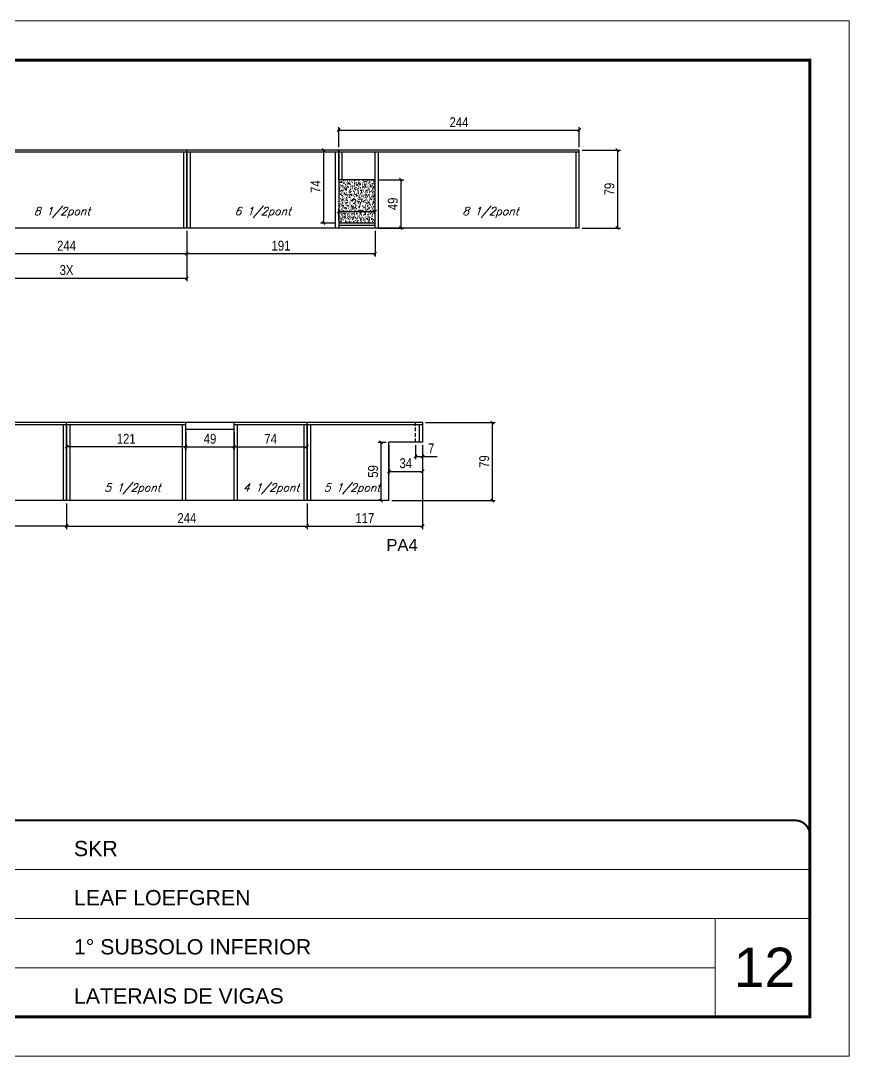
# Model space of a CAD drawing. Extents: x 3309 to 9590, y -2522 to 14608.
# Drawn here: x 8723 to 9563, y 11261 to 12311 of the extents above; entities that cross this region are included whole.
import ezdxf

# ---------------------------------------------------------------- set-up
doc = ezdxf.new("R2010")
doc.units = 0
for name, pattern in [('CONTINUO', [0]), ('DASHED', [0.75, 0.5, -0.25]), ('HIDDEN', [0.375, 0.25, -0.125])]:
    doc.linetypes.add(name, pattern=pattern)
for name, color, linetype in [('5', 5, 'Continuous'), ('COTA', 241, 'Continuous'), ('Painéis', 200, 'Continuous'), ('SARR_2.2x7', 40, 'Continuous'), ('SARR_3.5x7', 81, 'Continuous'), ('SARR_EDITAR', 141, 'Continuous'), ('texto', 7, 'Continuous')]:
    doc.layers.add(name, color=color, linetype=linetype)
for name, color, linetype, lineweight in [('CARIMBO', 255, 'Continuous', 9), ('Folhas', 255, 'Continuous', 9), ('SARRAFO DE PRESSAO', 251, 'DASHED', 9)]:
    doc.layers.add(name, color=color, linetype=linetype, lineweight=lineweight)
doc.styles.add('ARIAL', font='arial.ttf')
doc.styles.add('COTA TECNICA', font='techl___.ttf', dxfattribs={"height": 10})
doc.styles.add('Romans', font='romans.shx')
doc.styles.get("Standard").update_dxf_attribs({"font": 'arial.ttf'})
doc.dimstyles.new('PAINEL', dxfattribs={"dimtxt": 10, "dimasz": 3, "dimexe": 3, "dimexo": 3, "dimgap": 3, "dimtad": 1, "dimdec": 1, "dimzin": 12, "dimdsep": 46, "dimtxsty": 'COTA TECNICA', "dimblk1": 'OBLIQUE', "dimblk2": 'OBLIQUE', "dimsah": 1, "dimcen": 0.9, "dimclrd": 4, "dimclre": 4, "dimclrt": 240, "dimadec": 1, "dimazin": 3, "dimtfac": 1, "dimtdec": 1, "dimtmove": 0, "dimatfit": 3, "dimfxl": 1, "dimtolj": 1, "dimtzin": 12, "dimarcsym": 0})

# ---------------------------------------------------------------- blocks, each defined once
blk = doc.blocks.new('9999999999')
at = {"color": 30, "linetype": 'CONTINUO'}
for p, q in [((98564.6, 34379.6), (99584, 34379.6)), ((98564.6, 34329.8), (99488, 34329.8)), ((99584, 34329.8), (99488, 34329.8)), ((99488, 34329.8), (99488, 34230.2)), ((98564.6, 34280), (99488, 34280))]:
    blk.add_line(p, q, dxfattribs=at)
at = {"color": 30, "linetype": 'CONTINUO', "const_width": 2}
blk.add_lwpolyline([(99584, 34230.2), (99584, 34414.4, 0.414214), (99569, 34429.4), (98229, 34429.4, 0.414214), (98214, 34414.4), (98214, 34245.2, 0.414214), (98229, 34230.2), (99584, 34230.2)], format="xyb", dxfattribs=at)
at = {"layer": 'Folhas'}
blk.add_lwpolyline([(98139, 34190.2), (99624, 34190.2), (99624, 35240.2), (98139, 35240.2)], close=True, dxfattribs=at)
at = {"layer": 'Folhas', "color": 30, "const_width": 3}
blk.add_lwpolyline([(98214, 34230.2), (99584, 34230.2), (99584, 35200.2), (98214, 35200.2)], close=True, dxfattribs=at)
at = {"color": 7, "linetype": 'Continuous', "ltscale": 5, "style": 'ARIAL'}
for s, height, p in [('SKR', 15.48, (98837.7, 34393.1)), ('LEAF LOEFGREN', 15.483, (98837.7, 34343.3)), ('1° SUBSOLO INFERIOR', 15.483, (98837.7, 34293.5)), ('LATERAIS DE VIGAS', 15.483, (98837.7, 34243.7))]:
    blk.add_text(s, height=height, dxfattribs=at).set_placement(p)
blk = doc.blocks.new('_Oblique')
at = {"color": 0, "linetype": 'ByBlock', "lineweight": -2}
blk.add_line((-0.5, -0.5), (0.5, 0.5), dxfattribs=at)
blk = doc.blocks.new('*D138')
at = {"layer": 'COTA', "color": 4, "lineweight": -2, "transparency": 16777216}
for p, q in [((8647.1, 12097.5), (8647.1, 12071.6)), ((8891.1, 12097.5), (8891.1, 12071.6)), ((8647.1, 12074.6), (8891.1, 12074.6))]:
    blk.add_line(p, q, dxfattribs=at)
at = {"layer": 'Defpoints', "color": 0, "transparency": 16777216}
for p in [(8647.1, 12100.5, 0), (8891.1, 12100.5, 0), (8891.1, 12074.6)]:
    blk.add_point(p, dxfattribs=at)
at = {"layer": 'COTA', "color": 4, "lineweight": -2, "transparency": 16777216, "xscale": 3, "yscale": 3, "zscale": 3, "rotation": 180}
blk.add_blockref('_Oblique', (8647.1, 12074.6), dxfattribs=at)
at = {"layer": 'COTA', "color": 4, "lineweight": -2, "transparency": 16777216, "xscale": 3, "yscale": 3, "zscale": 3}
blk.add_blockref('_Oblique', (8891.1, 12074.6), dxfattribs=at)
at = {"layer": 'COTA', "color": 240, "transparency": 16777216, "insert": (8769.1, 12082.6), "char_height": 10, "attachment_point": 5, "style": 'COTA TECNICA'}
blk.add_mtext('\\A1;244', dxfattribs=at)
blk = doc.blocks.new('*D140')
at = {"layer": 'COTA', "color": 4, "lineweight": -2, "transparency": 16777216}
for p, q in [((8647.1, 12097.5), (8647.1, 12046.6)), ((8891.1, 12097.5), (8891.1, 12046.6)), ((8647.1, 12049.6), (8891.1, 12049.6))]:
    blk.add_line(p, q, dxfattribs=at)
at = {"layer": 'Defpoints', "color": 0, "transparency": 16777216}
for p in [(8647.1, 12100.5, 0), (8891.1, 12100.5, 0), (8891.1, 12049.6)]:
    blk.add_point(p, dxfattribs=at)
at = {"layer": 'COTA', "color": 4, "lineweight": -2, "transparency": 16777216, "xscale": 3, "yscale": 3, "zscale": 3, "rotation": 180}
blk.add_blockref('_Oblique', (8647.1, 12049.6), dxfattribs=at)
at = {"layer": 'COTA', "color": 4, "lineweight": -2, "transparency": 16777216, "xscale": 3, "yscale": 3, "zscale": 3}
blk.add_blockref('_Oblique', (8891.1, 12049.6), dxfattribs=at)
at = {"layer": 'COTA', "color": 240, "transparency": 16777216, "insert": (8769.1, 12057.8), "char_height": 10, "attachment_point": 5, "style": 'COTA TECNICA'}
blk.add_mtext('\\A1;3X', dxfattribs=at)
blk = doc.blocks.new('*D141')
at = {"layer": 'COTA', "color": 4, "lineweight": -2, "transparency": 16777216}
for p, q in [((8891.1, 12097.5), (8891.1, 12071.6)), ((9082.1, 12097.5), (9082.1, 12071.6)), ((8891.1, 12074.6), (9082.1, 12074.6))]:
    blk.add_line(p, q, dxfattribs=at)
at = {"layer": 'Defpoints', "color": 0, "transparency": 16777216}
for p in [(8891.1, 12100.5, 0), (9082.1, 12100.5, 0), (9082.1, 12074.6)]:
    blk.add_point(p, dxfattribs=at)
at = {"layer": 'COTA', "color": 4, "lineweight": -2, "transparency": 16777216, "xscale": 3, "yscale": 3, "zscale": 3, "rotation": 180}
blk.add_blockref('_Oblique', (8891.1, 12074.6), dxfattribs=at)
at = {"layer": 'COTA', "color": 4, "lineweight": -2, "transparency": 16777216, "xscale": 3, "yscale": 3, "zscale": 3}
blk.add_blockref('_Oblique', (9082.1, 12074.6), dxfattribs=at)
at = {"layer": 'COTA', "color": 240, "transparency": 16777216, "insert": (8986.6, 12082.6), "char_height": 10, "attachment_point": 5, "style": 'COTA TECNICA'}
blk.add_mtext('\\A1;191', dxfattribs=at)
blk = doc.blocks.new('*D142')
at = {"layer": 'COTA', "color": 4, "lineweight": -2, "transparency": 16777216}
for p, q in [((9045.1, 12182.5), (9045.1, 12202.8)), ((9289.1, 12182.5), (9289.1, 12202.8)), ((9045.1, 12199.8), (9289.1, 12199.8))]:
    blk.add_line(p, q, dxfattribs=at)
at = {"layer": 'Defpoints', "color": 0, "transparency": 16777216}
for p in [(9289.1, 12199.8), (9045.1, 12179.5, 0), (9289.1, 12179.5, 0)]:
    blk.add_point(p, dxfattribs=at)
at = {"layer": 'COTA', "color": 4, "lineweight": -2, "transparency": 16777216, "xscale": 3, "yscale": 3, "zscale": 3, "rotation": 180}
blk.add_blockref('_Oblique', (9045.1, 12199.8), dxfattribs=at)
at = {"layer": 'COTA', "color": 4, "lineweight": -2, "transparency": 16777216, "xscale": 3, "yscale": 3, "zscale": 3}
blk.add_blockref('_Oblique', (9289.1, 12199.8), dxfattribs=at)
at = {"layer": 'COTA', "color": 240, "transparency": 16777216, "insert": (9167.1, 12207.8), "char_height": 10, "attachment_point": 5, "style": 'COTA TECNICA'}
blk.add_mtext('\\A1;244', dxfattribs=at)
blk = doc.blocks.new('*D143')
at = {"layer": 'COTA', "color": 4, "lineweight": -2, "transparency": 16777216}
for p, q in [((9045.1, 12108.5), (9045.1, 12120.1)), ((9045.1, 12117.1), (9082.1, 12117.1)), ((9082.1, 12108.5), (9082.1, 12120.1))]:
    blk.add_line(p, q, dxfattribs=at)
at = {"layer": 'Defpoints', "color": 0, "transparency": 16777216}
for p in [(9082.1, 12117.1), (9045.1, 12105.5, 0), (9082.1, 12105.5, 0)]:
    blk.add_point(p, dxfattribs=at)
at = {"layer": 'COTA', "color": 4, "lineweight": -2, "transparency": 16777216, "xscale": 3, "yscale": 3, "zscale": 3, "rotation": 180}
blk.add_blockref('_Oblique', (9045.1, 12117.1), dxfattribs=at)
at = {"layer": 'COTA', "color": 4, "lineweight": -2, "transparency": 16777216, "xscale": 3, "yscale": 3, "zscale": 3}
blk.add_blockref('_Oblique', (9082.1, 12117.1), dxfattribs=at)
at = {"layer": 'COTA', "color": 240, "transparency": 16777216, "insert": (9063.6, 12125.3), "char_height": 10, "attachment_point": 5, "style": 'COTA TECNICA'}
blk.add_mtext('\\A1;37', dxfattribs=at)
blk = doc.blocks.new('*D144')
at = {"layer": 'COTA', "color": 4, "lineweight": -2, "transparency": 16777216}
for p, q in [((9085.1, 12149.5), (9111.1, 12149.5)), ((9108.1, 12149.5), (9108.1, 12100.5)), ((9085.1, 12100.5), (9111.1, 12100.5))]:
    blk.add_line(p, q, dxfattribs=at)
at = {"layer": 'Defpoints', "color": 0, "transparency": 16777216}
for p in [(9082.1, 12149.5, 0), (9082.1, 12100.5, 0), (9108.1, 12100.5)]:
    blk.add_point(p, dxfattribs=at)
at = {"layer": 'COTA', "color": 4, "lineweight": -2, "transparency": 16777216, "xscale": 3, "yscale": 3, "zscale": 3}
for p, rotation in [((9108.1, 12149.5), 90), ((9108.1, 12100.5), 270)]:
    blk.add_blockref('_Oblique', p, dxfattribs=dict(at, rotation=rotation))
at = {"layer": 'COTA', "color": 240, "transparency": 16777216, "insert": (9100, 12125), "char_height": 10, "attachment_point": 5, "rotation": 90, "style": 'COTA TECNICA'}
blk.add_mtext('\\A1;49', dxfattribs=at)
blk = doc.blocks.new('*D145')
at = {"layer": 'COTA', "color": 4, "lineweight": -2, "transparency": 16777216}
for p, q in [((9042.1, 12179.5), (9026.7, 12179.5)), ((9029.7, 12179.5), (9029.7, 12105.5)), ((9042.1, 12105.5), (9026.7, 12105.5))]:
    blk.add_line(p, q, dxfattribs=at)
at = {"layer": 'Defpoints', "color": 0, "transparency": 16777216}
for p in [(9045.1, 12179.5, 0), (9029.7, 12105.5), (9045.1, 12105.5, 0)]:
    blk.add_point(p, dxfattribs=at)
at = {"layer": 'COTA', "color": 4, "lineweight": -2, "transparency": 16777216, "xscale": 3, "yscale": 3, "zscale": 3}
for p, rotation in [((9029.7, 12179.5), 90), ((9029.7, 12105.5), 270)]:
    blk.add_blockref('_Oblique', p, dxfattribs=dict(at, rotation=rotation))
at = {"layer": 'COTA', "color": 240, "transparency": 16777216, "insert": (9021.6, 12142.5), "char_height": 10, "attachment_point": 5, "rotation": 90, "style": 'COTA TECNICA'}
blk.add_mtext('\\A1;74', dxfattribs=at)
blk = doc.blocks.new('*D146')
at = {"layer": 'COTA', "color": 4, "linetype": 'ByBlock', "lineweight": -2, "transparency": 16777216}
for p, q in [((8525.1, 11821.2), (8525.1, 11795.3)), ((8769.1, 11821.2), (8769.1, 11795.3)), ((8769.1, 11798.3), (8525.1, 11798.3))]:
    blk.add_line(p, q, dxfattribs=at)
at = {"layer": 'Defpoints', "color": 0, "linetype": 'ByBlock', "transparency": 16777216}
for p in [(8525.1, 11824.2), (8769.1, 11824.2), (8525.1, 11798.3)]:
    blk.add_point(p, dxfattribs=at)
at = {"layer": 'COTA', "color": 4, "linetype": 'ByBlock', "lineweight": -2, "transparency": 16777216, "xscale": 3, "yscale": 3, "zscale": 3, "rotation": 180}
blk.add_blockref('_Oblique', (8525.1, 11798.3), dxfattribs=at)
at = {"layer": 'COTA', "color": 4, "linetype": 'ByBlock', "lineweight": -2, "transparency": 16777216, "xscale": 3, "yscale": 3, "zscale": 3}
blk.add_blockref('_Oblique', (8769.1, 11798.3), dxfattribs=at)
at = {"layer": 'COTA', "color": 240, "linetype": 'ByBlock', "transparency": 16777216, "insert": (8647.1, 11806.4), "char_height": 10, "attachment_point": 5, "style": 'COTA TECNICA'}
blk.add_mtext('\\A1;244', dxfattribs=at)
blk = doc.blocks.new('*D147')
at = {"layer": 'COTA', "color": 4, "lineweight": -2, "transparency": 16777216}
for p, q in [((8769.1, 11821.2), (8769.1, 11795.3)), ((9013.1, 11821.2), (9013.1, 11795.3)), ((8769.1, 11798.3), (9013.1, 11798.3))]:
    blk.add_line(p, q, dxfattribs=at)
at = {"layer": 'Defpoints', "color": 0, "transparency": 16777216}
for p in [(8769.1, 11824.2, 0), (9013.1, 11824.2, 0), (9013.1, 11798.3)]:
    blk.add_point(p, dxfattribs=at)
at = {"layer": 'COTA', "color": 4, "lineweight": -2, "transparency": 16777216, "xscale": 3, "yscale": 3, "zscale": 3, "rotation": 180}
blk.add_blockref('_Oblique', (8769.1, 11798.3), dxfattribs=at)
at = {"layer": 'COTA', "color": 4, "lineweight": -2, "transparency": 16777216, "xscale": 3, "yscale": 3, "zscale": 3}
blk.add_blockref('_Oblique', (9013.1, 11798.3), dxfattribs=at)
at = {"layer": 'COTA', "color": 240, "transparency": 16777216, "insert": (8891.1, 11806.4), "char_height": 10, "attachment_point": 5, "style": 'COTA TECNICA'}
blk.add_mtext('\\A1;244', dxfattribs=at)
blk = doc.blocks.new('*D148')
at = {"layer": 'COTA', "color": 4, "lineweight": -2, "transparency": 16777216}
for p, q in [((9133.1, 11903.2), (9203.8, 11903.2)), ((9200.8, 11903.2), (9200.8, 11824.2)), ((9099.1, 11824.2), (9203.8, 11824.2))]:
    blk.add_line(p, q, dxfattribs=at)
at = {"layer": 'Defpoints', "color": 0, "transparency": 16777216}
for p in [(9130.1, 11903.2, 0), (9096.1, 11824.2, 0), (9200.8, 11824.2)]:
    blk.add_point(p, dxfattribs=at)
at = {"layer": 'COTA', "color": 4, "lineweight": -2, "transparency": 16777216, "xscale": 3, "yscale": 3, "zscale": 3}
for p, rotation in [((9200.8, 11903.2), 90), ((9200.8, 11824.2), 270)]:
    blk.add_blockref('_Oblique', p, dxfattribs=dict(at, rotation=rotation))
at = {"layer": 'COTA', "color": 240, "transparency": 16777216, "insert": (9192.7, 11863.7), "char_height": 10, "attachment_point": 5, "rotation": 90, "style": 'COTA TECNICA'}
blk.add_mtext('\\A1;79', dxfattribs=at)
blk = doc.blocks.new('*D149')
at = {"layer": 'COTA', "color": 4, "lineweight": -2, "transparency": 16777216}
for p, q in [((9130.1, 11880.2), (9130.1, 11795.3)), ((9013.1, 11821.2), (9013.1, 11795.3)), ((9013.1, 11798.3), (9130.1, 11798.3))]:
    blk.add_line(p, q, dxfattribs=at)
at = {"layer": 'Defpoints', "color": 0, "transparency": 16777216}
for p in [(9130.1, 11883.2, 0), (9013.1, 11824.2, 0), (9130.1, 11798.3)]:
    blk.add_point(p, dxfattribs=at)
at = {"layer": 'COTA', "color": 4, "lineweight": -2, "transparency": 16777216, "xscale": 3, "yscale": 3, "zscale": 3, "rotation": 180}
blk.add_blockref('_Oblique', (9013.1, 11798.3), dxfattribs=at)
at = {"layer": 'COTA', "color": 4, "lineweight": -2, "transparency": 16777216, "xscale": 3, "yscale": 3, "zscale": 3}
blk.add_blockref('_Oblique', (9130.1, 11798.3), dxfattribs=at)
at = {"layer": 'COTA', "color": 240, "transparency": 16777216, "insert": (9071.6, 11806.4), "char_height": 10, "attachment_point": 5, "style": 'COTA TECNICA'}
blk.add_mtext('\\A1;117', dxfattribs=at)
blk = doc.blocks.new('*D150')
at = {"layer": 'COTA', "color": 4, "lineweight": -2, "transparency": 16777216}
for p, q in [((9292.1, 12179.5), (9330.7, 12179.5)), ((9327.7, 12179.5), (9327.7, 12100.5)), ((9292.1, 12100.5), (9330.7, 12100.5))]:
    blk.add_line(p, q, dxfattribs=at)
at = {"layer": 'Defpoints', "color": 0, "transparency": 16777216}
for p in [(9289.1, 12179.5, 0), (9289.1, 12100.5, 0), (9327.7, 12100.5)]:
    blk.add_point(p, dxfattribs=at)
at = {"layer": 'COTA', "color": 4, "lineweight": -2, "transparency": 16777216, "xscale": 3, "yscale": 3, "zscale": 3}
for p, rotation in [((9327.7, 12179.5), 90), ((9327.7, 12100.5), 270)]:
    blk.add_blockref('_Oblique', p, dxfattribs=dict(at, rotation=rotation))
at = {"layer": 'COTA', "color": 240, "transparency": 16777216, "insert": (9319.6, 12140), "char_height": 10, "attachment_point": 5, "rotation": 90, "style": 'COTA TECNICA'}
blk.add_mtext('\\A1;79', dxfattribs=at)
blk = doc.blocks.new('*D151')
at = {"layer": 'COTA', "color": 4, "lineweight": -2, "transparency": 16777216}
for p, q in [((8890.1, 11893.2), (8890.1, 11875.7)), ((8939.1, 11893.2), (8939.1, 11875.7)), ((8890.1, 11878.7), (8939.1, 11878.7))]:
    blk.add_line(p, q, dxfattribs=at)
at = {"layer": 'Defpoints', "color": 0, "transparency": 16777216}
for p in [(8890.1, 11896.2, 0), (8939.1, 11896.2, 0), (8939.1, 11878.7)]:
    blk.add_point(p, dxfattribs=at)
at = {"layer": 'COTA', "color": 4, "lineweight": -2, "transparency": 16777216, "xscale": 3, "yscale": 3, "zscale": 3, "rotation": 180}
blk.add_blockref('_Oblique', (8890.1, 11878.7), dxfattribs=at)
at = {"layer": 'COTA', "color": 4, "lineweight": -2, "transparency": 16777216, "xscale": 3, "yscale": 3, "zscale": 3}
blk.add_blockref('_Oblique', (8939.1, 11878.7), dxfattribs=at)
at = {"layer": 'COTA', "color": 240, "transparency": 16777216, "insert": (8914.6, 11886.8), "char_height": 10, "attachment_point": 5, "style": 'COTA TECNICA'}
blk.add_mtext('\\A1;49', dxfattribs=at)
blk = doc.blocks.new('*D152')
at = {"layer": 'COTA', "color": 4, "lineweight": -2, "transparency": 16777216}
for p, q in [((8769.1, 11893.2), (8769.1, 11875.7)), ((8890.1, 11893.2), (8890.1, 11875.7)), ((8890.1, 11878.7), (8769.1, 11878.7))]:
    blk.add_line(p, q, dxfattribs=at)
at = {"layer": 'Defpoints', "color": 0, "transparency": 16777216}
for p in [(8769.1, 11896.2, 0), (8890.1, 11896.2, 0), (8769.1, 11878.7)]:
    blk.add_point(p, dxfattribs=at)
at = {"layer": 'COTA', "color": 4, "lineweight": -2, "transparency": 16777216, "xscale": 3, "yscale": 3, "zscale": 3, "rotation": 180}
blk.add_blockref('_Oblique', (8769.1, 11878.7), dxfattribs=at)
at = {"layer": 'COTA', "color": 4, "lineweight": -2, "transparency": 16777216, "xscale": 3, "yscale": 3, "zscale": 3}
blk.add_blockref('_Oblique', (8890.1, 11878.7), dxfattribs=at)
at = {"layer": 'COTA', "color": 240, "transparency": 16777216, "insert": (8829.6, 11886.8), "char_height": 10, "attachment_point": 5, "style": 'COTA TECNICA'}
blk.add_mtext('\\A1;121', dxfattribs=at)
blk = doc.blocks.new('*D153')
at = {"layer": 'COTA', "color": 4, "lineweight": -2, "transparency": 16777216}
for p, q in [((8939.1, 11893.2), (8939.1, 11875.7)), ((9013.1, 11893.2), (9013.1, 11875.7)), ((8939.1, 11878.7), (9013.1, 11878.7))]:
    blk.add_line(p, q, dxfattribs=at)
at = {"layer": 'Defpoints', "color": 0, "transparency": 16777216}
for p in [(8939.1, 11896.2, 0), (9013.1, 11896.2, 0), (9013.1, 11878.7)]:
    blk.add_point(p, dxfattribs=at)
at = {"layer": 'COTA', "color": 4, "lineweight": -2, "transparency": 16777216, "xscale": 3, "yscale": 3, "zscale": 3, "rotation": 180}
blk.add_blockref('_Oblique', (8939.1, 11878.7), dxfattribs=at)
at = {"layer": 'COTA', "color": 4, "lineweight": -2, "transparency": 16777216, "xscale": 3, "yscale": 3, "zscale": 3}
blk.add_blockref('_Oblique', (9013.1, 11878.7), dxfattribs=at)
at = {"layer": 'COTA', "color": 240, "transparency": 16777216, "insert": (8976.1, 11886.8), "char_height": 10, "attachment_point": 5, "style": 'COTA TECNICA'}
blk.add_mtext('\\A1;74', dxfattribs=at)
blk = doc.blocks.new('*D154')
at = {"layer": 'COTA', "color": 4, "lineweight": -2, "transparency": 16777216}
for p, q in [((9123.1, 11880.2), (9123.1, 11866)), ((9130.1, 11880.2), (9130.1, 11866)), ((9123.1, 11869), (9130.1, 11869)), ((9130.1, 11869), (9144.8, 11869))]:
    blk.add_line(p, q, dxfattribs=at)
at = {"layer": 'Defpoints', "color": 0, "transparency": 16777216}
for p in [(9123.1, 11883.2, 0), (9130.1, 11883.2, 0), (9130.1, 11869)]:
    blk.add_point(p, dxfattribs=at)
at = {"layer": 'COTA', "color": 4, "lineweight": -2, "transparency": 16777216, "xscale": 3, "yscale": 3, "zscale": 3, "rotation": 180}
blk.add_blockref('_Oblique', (9123.1, 11869), dxfattribs=at)
at = {"layer": 'COTA', "color": 4, "lineweight": -2, "transparency": 16777216, "xscale": 3, "yscale": 3, "zscale": 3}
blk.add_blockref('_Oblique', (9130.1, 11869), dxfattribs=at)
at = {"layer": 'COTA', "color": 240, "transparency": 16777216, "insert": (9138.9, 11877.1), "char_height": 10, "attachment_point": 5, "style": 'COTA TECNICA'}
blk.add_mtext('\\A1;7', dxfattribs=at)
blk = doc.blocks.new('*D155')
at = {"layer": 'COTA', "color": 4, "lineweight": -2, "transparency": 16777216}
for p, q in [((9096.1, 11880.2), (9096.1, 11850.7)), ((9130.1, 11880.2), (9130.1, 11850.7)), ((9096.1, 11853.7), (9130.1, 11853.7))]:
    blk.add_line(p, q, dxfattribs=at)
at = {"layer": 'Defpoints', "color": 0, "transparency": 16777216}
for p in [(9096.1, 11883.2, 0), (9130.1, 11883.2, 0), (9130.1, 11853.7)]:
    blk.add_point(p, dxfattribs=at)
at = {"layer": 'COTA', "color": 4, "lineweight": -2, "transparency": 16777216, "xscale": 3, "yscale": 3, "zscale": 3, "rotation": 180}
blk.add_blockref('_Oblique', (9096.1, 11853.7), dxfattribs=at)
at = {"layer": 'COTA', "color": 4, "lineweight": -2, "transparency": 16777216, "xscale": 3, "yscale": 3, "zscale": 3}
blk.add_blockref('_Oblique', (9130.1, 11853.7), dxfattribs=at)
at = {"layer": 'COTA', "color": 240, "transparency": 16777216, "insert": (9113.1, 11862), "char_height": 10, "attachment_point": 5, "style": 'COTA TECNICA'}
blk.add_mtext('\\A1;34', dxfattribs=at)
blk = doc.blocks.new('*D156')
at = {"layer": 'COTA', "color": 4, "lineweight": -2, "transparency": 16777216}
for p, q in [((9093.1, 11883.2), (9085.1, 11883.2)), ((9088.1, 11824.2), (9088.1, 11883.2)), ((9093.1, 11824.2), (9085.1, 11824.2))]:
    blk.add_line(p, q, dxfattribs=at)
at = {"layer": 'Defpoints', "color": 0, "transparency": 16777216}
for p in [(9088.1, 11883.2), (9096.1, 11883.2, 0), (9096.1, 11824.2, 0)]:
    blk.add_point(p, dxfattribs=at)
at = {"layer": 'COTA', "color": 4, "lineweight": -2, "transparency": 16777216, "xscale": 3, "yscale": 3, "zscale": 3}
for p, rotation in [((9088.1, 11883.2), 90), ((9088.1, 11824.2), 270)]:
    blk.add_blockref('_Oblique', p, dxfattribs=dict(at, rotation=rotation))
at = {"layer": 'COTA', "color": 240, "transparency": 16777216, "insert": (9080, 11853.7), "char_height": 10, "attachment_point": 5, "rotation": 90, "style": 'COTA TECNICA'}
blk.add_mtext('\\A1;59', dxfattribs=at)

msp = doc.modelspace()

# ---------------------------------------------------------------- hatches: boundary and pattern name
at = {"layer": 'COTA'}
h = msp.add_hatch(dxfattribs=at)
h.set_pattern_fill('AR-CONC', color=256, scale=0.03)
h.set_pattern_definition([(50, (0, -10), (5.4655401, -0.4781726), [0.5715, -6.2865]), (355, (0, -10), (-1.0573026, 5.7317054), [0.4572, -5.0292175]), (100.451445, (0.4555, -10.04), (4.4082374, 5.2535326), [0.4857003, -5.3427073]), (46.1842, (0, -8.476), (8.1323712, -1.2612698), [0.85725, -9.42975]), (96.63556, (0.678, -8.581), (7.122124, 7.4227837), [0.7285507, -8.0140682]), (351.18415, (0, -8.476), (7.122124, 7.4227837), [0.685799, -7.543792]), (21, (0.762, -8.857), (4.5484317, -3.067956), [0.5715, -6.2865]), (326, (0.762, -8.857), (1.8540609, 5.525639), [0.4572, -5.0292]), (71.451445, (1.141, -9.1127), (6.4024926, 2.457683), [0.4857003, -5.3426981]), (37.5, (0, -10), (0.0926581, 2.53665117), [0, -4.96824, 0, -5.1054, 0, -5.04825]), (7.5, (0, -10), (2.00458988, 3.00541724), [0, -2.91084, 0, -4.85394, 0, -1.92405]), (327.5, (-1.6993, -10), (4.06771786, -0.17186232), [0, -1.905, 0, -5.9436, 0, -7.8867]), (317.5, (-2.4613, -10), (4.4438754, 0.7627947), [0, -2.4765, 0, -3.94716, 0, -5.6007])])
h.paths.add_polyline_path([(9082.08, 12149.47), (9045.08, 12149.47), (9045.08, 12105.47), (9082.08, 12105.47)])

# ---------------------------------------------------------------- linework, layer by layer
msp.add_line((9130.08, 11903.22, 0), (9130.08, 11903.22, 0), dxfattribs=at)
at = {"layer": 'Painéis', "linetype": 'ByBlock'}
for p, q in [((9289.08, 12179.47, 0), (8525.08, 12179.47, 0)), ((8891.08, 12100.47, 0), (8891.08, 12179.47, 0)), ((8891.08, 12100.47, 0), (8891.08, 12179.47, 0)), ((9045.08, 12149.47, 0), (9045.08, 12179.47, 0)), ((9289.08, 12100.47, 0), (9289.08, 12179.47, 0)), ((9082.08, 12149.47, 0), (9045.08, 12149.47, 0)), ((9045.08, 12149.47, 0), (9045.08, 12105.47, 0)), ((9082.08, 12100.47, 0), (9082.08, 12149.47, 0)), ((9289.08, 12100.47, 0), (8536.08, 12100.47, 0)), ((9082.08, 12105.47, 0), (9045.08, 12105.47, 0)), ((9130.08, 11903.22, 0), (8525.08, 11903.22, 0)), ((8769.08, 11824.22, 0), (8769.08, 11903.22, 0)), ((9013.08, 11824.22, 0), (9013.08, 11903.22, 0)), ((9130.08, 11903.22, 0), (9130.08, 11883.22, 0)), ((9096.08, 11824.22, 0), (9096.08, 11883.22, 0)), ((9130.08, 11883.22, 0), (9096.08, 11883.22, 0)), ((9096.08, 11824.22, 0), (8525.08, 11824.22, 0))]:
    msp.add_line(p, q, dxfattribs=at)
at = {"layer": 'SARR_2.2x7', "linetype": 'Continuous'}
for p, q in [((8891.08, 12177.27, 0), (8647.08, 12177.27, 0)), ((9045.08, 12177.27, 0), (8891.08, 12177.27, 0)), ((8891.08, 12177.27, 0), (8891.08, 12177.27, 0)), ((9289.08, 12177.27, 0), (9045.08, 12177.27, 0)), ((8769.08, 11901.02, 0), (8525.08, 11901.02, 0)), ((8769.08, 11901.02, 0), (8769.08, 11901.02, 0)), ((8890.08, 11901.02, 0), (8769.08, 11901.02, 0)), ((9013.08, 11901.02, 0), (8939.08, 11901.02, 0)), ((9130.08, 11901.02, 0), (9013.08, 11901.02, 0)), ((8939.08, 11896.22, 0), (8890.08, 11896.22, 0))]:
    msp.add_line(p, q, dxfattribs=at)
at = {"layer": 'SARR_2.2x7', "linetype": 'HIDDEN', "ltscale": 15}
msp.add_line((9123.08, 11883.22, 0), (9123.08, 11903.22, 0), dxfattribs=at)
at = {"layer": 'SARR_3.5x7'}
for p, q in [((8887.58, 12177.27, 0), (8887.58, 12100.47, 0)), ((8887.58, 12177.27, 0), (8887.58, 12100.47, 0)), ((8891.08, 12177.27, 0), (8891.08, 12100.47, 0)), ((8891.08, 12177.27, 0), (8891.08, 12100.47, 0)), ((8894.58, 12177.27, 0), (8894.58, 12100.47, 0)), ((8894.58, 12177.27, 0), (8894.58, 12100.47, 0)), ((9041.58, 12177.27, 0), (9041.58, 12100.47, 0)), ((9045.08, 12179.47, 0), (9045.08, 12100.47, 0)), ((9048.58, 12149.47, 0), (9048.58, 12177.27, 0)), ((9082.08, 12149.47, 0), (9082.08, 12177.27, 0)), ((9085.58, 12100.47, 0), (9085.58, 12177.27, 0)), ((9285.58, 12177.27, 0), (9285.58, 12100.47, 0)), ((8765.58, 11901.02, 0), (8765.58, 11824.22, 0)), ((8769.08, 11901.02, 0), (8769.08, 11824.22, 0)), ((8772.58, 11901.02, 0), (8772.58, 11824.22, 0)), ((8886.58, 11824.22, 0), (8886.58, 11901.02, 0)), ((8890.08, 11824.22, 0), (8890.08, 11903.22, 0)), ((8939.08, 11824.22, 0), (8939.08, 11903.22, 0)), ((8942.58, 11824.22, 0), (8942.58, 11901.02, 0)), ((9009.58, 11901.02, 0), (9009.58, 11824.22, 0)), ((9013.08, 11901.02, 0), (9013.08, 11824.22, 0)), ((9016.58, 11901.02, 0), (9016.58, 11824.22, 0)), ((9126.58, 11901.02, 0), (9126.58, 11883.22, 0))]:
    msp.add_line(p, q, dxfattribs=at)
at = {"layer": 'SARR_EDITAR', "linetype": 'ByBlock'}
msp.add_line((9082.08, 12102.97, 0), (9045.08, 12102.97, 0), dxfattribs=at)

# ---------------------------------------------------------------- block references
at = {"layer": 'SARRAFO DE PRESSAO', "color": 6, "linetype": 'ByBlock'}
msp.add_blockref('9999999999', (-90061.11, -22929.5), dxfattribs=at)

# ---------------------------------------------------------------- texts
at = {"layer": '5', "linetype": 'Continuous'}
msp.add_text('PA4', height=12, rotation=359.99996, dxfattribs=at).set_placement((9093.49, 11773.16, 0))
at = {"layer": 'CARIMBO', "style": 'ARIAL'}
msp.add_text('12', height=40, dxfattribs=at).set_placement((9445.73, 11330.85))
at = {"layer": 'texto', "color": 2, "char_height": 8, "attachment_point": 5, "style": 'Romans'}
for s, insert in [('{\\Q19;\\C256;8 1/2pont}', (8764.56, 12116.31, 0)), ('{\\Q19;\\C256;6 1/2pont}', (8968.12, 12116.31, 0)), ('{\\Q19;\\C256;8 1/2pont}', (9199.08, 12116.31, 0)), ('{\\Q19;\\C256;5 1/2pont}', (8835.96, 11836.06, 0)), ('{\\Q19;\\C256;4 1/2pont}', (8976.58, 11836.06, 0)), ('{\\Q19;\\C256;5 1/2pont}', (9058.56, 11836.06, 0))]:
    msp.add_mtext(s, dxfattribs=dict(at, insert=insert))

# ---------------------------------------------------------------- dimensions: what is measured, and where the dimension line sits
at = {"layer": 'COTA'}
for base, p1, p2, picture, middle in [((9289.08, 12199.75), (9045.08, 12179.47, 0), (9289.08, 12179.47, 0), '*D142', (9167.08, 12207.83)), ((8891.08, 12074.56, 0), (8647.08, 12100.47, 0), (8891.08, 12100.47, 0), '*D138', (8769.08, 12082.63, 0)), ((9082.08, 12074.56), (8891.08, 12100.47, 0), (9082.08, 12100.47, 0), '*D141', (8986.58, 12082.64)), ((8769.08, 11878.74), (8890.08, 11896.22, 0), (8769.08, 11896.22, 0), '*D152', (8829.58, 11886.8)), ((8939.08, 11878.74), (8890.08, 11896.22, 0), (8939.08, 11896.22, 0), '*D151', (8914.58, 11886.84)), ((9013.08, 11878.74), (8939.08, 11896.22, 0), (9013.08, 11896.22, 0), '*D153', (8976.08, 11886.81)), ((9130.08, 11798.3), (9013.08, 11824.22, 0), (9130.08, 11883.22, 0), '*D149', (9071.58, 11806.37)), ((9130.08, 11853.73), (9096.08, 11883.22, 0), (9130.08, 11883.22, 0), '*D155', (9113.08, 11861.95)), ((9130.08, 11869.04), (9123.08, 11883.22, 0), (9130.08, 11883.22, 0), '*D154', (9138.95, 11877.12)), ((9013.08, 11798.3, 0), (8769.08, 11824.22, 0), (9013.08, 11824.22, 0), '*D147', (8891.08, 11806.37, 0))]:
    dim = msp.add_linear_dim(base=base, p1=p1, p2=p2, dimstyle='PAINEL', dxfattribs=at)
    dim.commit()
    dim.dimension.update_dxf_attribs({"geometry": picture, "text_midpoint": middle})
for base, p1, p2, picture, middle in [((9029.72, 12105.47), (9045.08, 12179.47, 0), (9045.08, 12105.47, 0), '*D145', (9021.64, 12142.47)), ((9327.71, 12100.47), (9289.08, 12179.47, 0), (9289.08, 12100.47, 0), '*D150', (9319.61, 12139.97)), ((9108.1, 12100.47), (9082.08, 12149.47, 0), (9082.08, 12100.47, 0), '*D144', (9100, 12124.97)), ((9200.76, 11824.22, 0), (9130.08, 11903.22, 0), (9096.08, 11824.22, 0), '*D148', (9192.66, 11863.72, 0)), ((9088.09, 11883.22), (9096.08, 11824.22, 0), (9096.08, 11883.22, 0), '*D156', (9079.95, 11853.72))]:
    dim = msp.add_linear_dim(base=base, p1=p1, p2=p2, angle=90, dimstyle='PAINEL', dxfattribs=at)
    dim.commit()
    dim.dimension.update_dxf_attribs({"geometry": picture, "text_midpoint": middle})
dim = msp.add_linear_dim(base=(9082.08, 12117.11), p1=(9045.08, 12105.47, 0), p2=(9082.08, 12105.47, 0), dimstyle='PAINEL', dxfattribs=at)
dim.commit()
dim.dimension.update_dxf_attribs({"geometry": '*D143', "text_midpoint": (9063.58, 12117.11), "dimtype": 160})
dim = msp.add_linear_dim(base=(8891.08, 12049.57), p1=(8647.08, 12100.47, 0), p2=(8891.08, 12100.47, 0), text='3X', dimstyle='PAINEL', dxfattribs=at)
dim.commit()
dim.dimension.update_dxf_attribs({"geometry": '*D140', "text_midpoint": (8769.08, 12057.79)})
at = {"layer": 'COTA', "linetype": 'ByBlock'}
dim = msp.add_linear_dim(base=(8525.08, 11798.3, 0), p1=(8769.08, 11824.22, 0), p2=(8525.08, 11824.22, 0), angle=180, dimstyle='PAINEL', override={"dimtmove": 1}, dxfattribs=at)
dim.commit()
dim.dimension.update_dxf_attribs({"geometry": '*D146', "text_midpoint": (8647.08, 11806.37, 0)})

doc.saveas('drawing.dxf')
